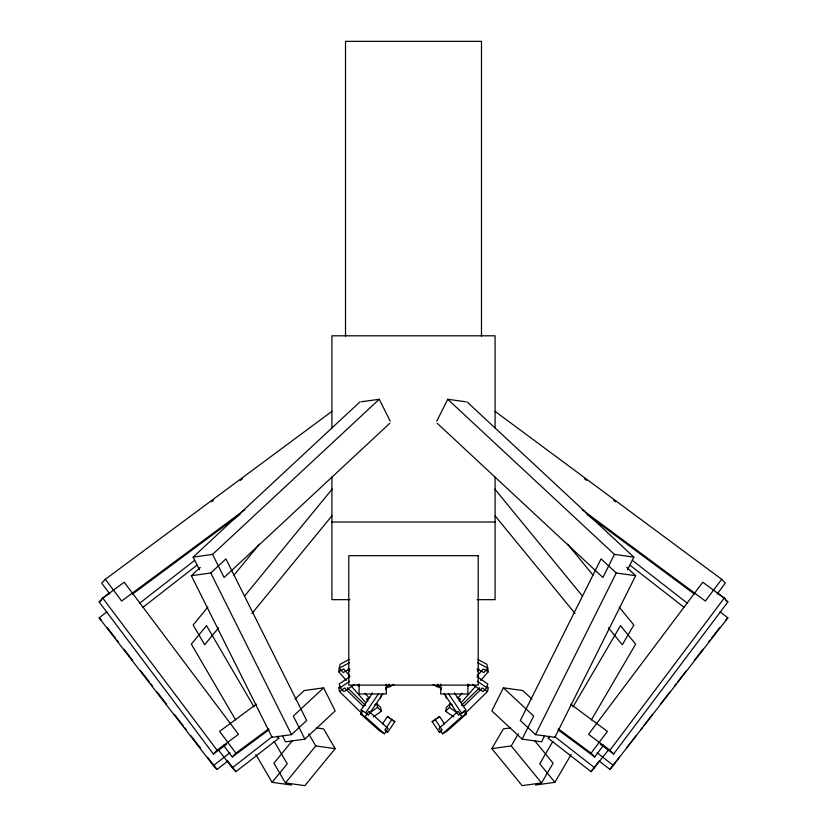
<?xml version="1.0" encoding="UTF-8"?>
<svg xmlns="http://www.w3.org/2000/svg" width="827" height="827" viewBox="0 0 827 827"><rect width="100%" height="100%" fill="white"/><g stroke="black" fill="none" stroke-linecap="round" stroke-linejoin="round"><path stroke-width="1.24" d="M349.883 668.971L343.143 672.568L339.256 668.133L340.124 664.288L349.108 659.481M346.306 680.456L338.656 671.71L339.515 667.875M380.565 698.184L381.216 695.3M453.734 716.906L445.567 711.22L446.435 707.374L450.322 703.56L452.359 704.986M445.567 711.22L449.454 707.405L450.322 703.56M472.393 684.27L482.989 691.641L486.876 687.837L487.744 683.991L477.138 676.62M464.815 713.753L487.485 691.517L488.343 687.671L486.307 686.255M433.079 684.456L436.77 686.627L437.876 684.311M436.78 421.201L447.738 399.265L465.942 401.808M531.968 699.094L522.778 690.545L503.374 687.826L491.838 710.92L522.137 739.131L541.551 741.84L544.435 736.071M522.137 739.131L533.673 716.037L503.374 687.826M627.497 569.803L633.844 557.098L614.43 554.39L602.893 577.484L437.152 423.238M535.482 734.634L616.239 572.987L635.653 575.695L554.896 737.343L535.482 734.634L520.328 720.534L601.084 558.887L616.239 572.987M534.749 740.796L553.087 763.197L541.551 782.931L522.137 785.65L491.838 748.642L503.374 728.897L510.652 727.884M491.838 748.642L511.241 745.923L518.291 733.859M552.767 741.53L539.742 763.807L554.896 782.321L571.178 754.462M572.956 706.982L620.498 625.636L635.653 644.14L591.367 719.914M362.867 711.665L361.037 710.031L372.584 692.933M384.452 733.776L365.234 716.647L368.842 711.303L388.059 728.432L384.452 733.776L379.831 731.068L360.603 713.928L362.774 710.724M382.839 693.822L368.408 715.2L365.658 712.75L378.652 693.512M385.723 689.553L389.331 684.208M382.425 723.966L387.481 716.482L394.851 721.651L387.636 732.329L385.785 731.244M392.101 719.201L384.886 729.89L387.636 732.329M603.607 745.117L594.706 756.974L591.078 753.128L607.4 731.399L570.64 704.159M495.104 411.381L721.671 579.293L705.348 601.022L582.239 509.783M717.143 594.003L725.3 583.138L721.671 579.293M609.964 750.213L724.235 598.097L702.795 582.208L588.514 734.314L609.964 750.213L613.593 754.048L727.863 601.942L724.235 598.097M608.703 749.717L591.078 771.653L548.187 738.222L549.748 736.206M591.078 771.653L599.627 760.592M599.244 761.098L609.964 769.451L619.423 757.232M626.515 748.063L635.963 735.834M640.698 729.724L642.269 727.688M643.851 725.651L652.513 714.445M660.401 704.253L669.86 692.034M674.584 685.914L676.166 683.877M677.737 681.841L686.41 670.635M694.287 660.453L702.96 649.247M708.47 642.114L710.052 640.077M711.623 638.041L719.511 627.848M609.964 769.451L727.863 617.893L720.069 611.815M207.866 607.059L193.156 625.016L204.693 644.76L218.586 627.796M234.01 575.127L259.347 544.187M244.73 595.864L332.165 489.088M251.884 613.541L331.958 515.759M292.251 740.796L273.913 763.197L285.449 782.931L304.863 785.65L335.162 748.642L323.626 728.897L316.348 727.884M255.822 754.462L272.104 782.321L287.258 763.807L274.233 741.53M285.449 782.931L315.759 745.923L335.162 748.642M477.282 670.966L478.978 669.022M457.734 698.112L461.983 693.264M467.937 686.462L469.643 684.518M477.293 675.783L483.247 668.981L488.343 671.71L480.694 680.456M458.975 700.976L460.536 699.197L457.124 697.378M477.892 659.481L486.876 664.288L487.744 668.133L483.857 672.568L477.117 668.971M461.146 702.785L475.597 686.276M331.896 411.381L105.329 579.293L101.7 583.138L109.857 594.003M99.137 601.942L102.765 598.097L124.205 582.208L238.486 734.314L217.036 750.213L213.407 754.048L99.137 601.942L101.173 600.433M223.393 745.117L232.294 756.974L235.922 753.128L268.599 728.907M548.187 738.222L549.645 736.681M725.682 620.198L727.863 617.893M461.476 705.462L479.619 687.682M463.337 706.64L482.379 687.961L487.485 691.517M199.503 569.803L193.156 557.098L359.848 401.984M193.156 557.098L212.57 554.39L379.262 399.265L390.22 421.201M191.347 575.695L210.761 572.987L225.916 558.887L306.672 720.534L291.517 734.634L272.104 737.343L191.347 575.695L200.268 567.405M389.848 423.238L224.107 577.484L212.57 554.39M295.032 699.094L304.222 690.545L323.626 687.826L335.162 710.92L304.863 739.131L285.449 741.84L282.565 736.071M323.626 687.826L293.327 716.037L304.863 739.131M441.215 731.244L439.364 732.329L432.149 721.651L439.519 716.482L444.575 723.966M437.69 718.115L439.519 716.482M439.364 732.329L442.114 729.89L434.899 719.201M454.416 692.933L465.963 710.031L458.592 715.2L444.161 693.822M463.213 712.481L465.963 710.031M461.766 716.647L458.158 711.303L438.941 728.432L442.548 733.776L461.766 716.647L466.397 713.928L464.226 710.724M466.397 713.928L447.169 731.068L442.548 733.776M101.7 598.986L109.826 592.649M227.756 761.098L217.036 769.451L213.407 765.616L99.137 617.893L106.931 611.815M139.37 603.441L194.273 560.644M142.999 607.287L196.888 565.286M213.407 765.616L229.978 752.694M218.297 749.717L232.294 767.807L272.186 736.712M232.294 767.807L235.922 771.653L278.813 738.222L277.252 736.206M211.361 501.865L213.428 500.325M240.326 480.394L242.394 478.864M244.761 509.783L121.652 601.022L105.329 579.293M132.506 594.127L240.099 514.394M256.36 704.159L219.6 731.399L235.922 753.128M213.407 754.048L226.681 744.217M232.294 756.974L269.054 729.724M349.862 676.62L339.256 683.991L340.124 687.837L344.011 691.641L354.607 684.27M340.693 686.255L338.656 687.671L339.515 691.517L362.185 713.753M340.124 687.837L349.666 681.2M339.515 691.517L344.621 687.961L363.663 706.64M374.641 704.986L376.678 703.56L380.565 707.374L381.433 711.22L373.266 716.906M370.393 712.378L377.546 707.405L376.678 703.56M385.413 687.878L390.23 686.627L393.921 684.456M432.149 721.651L435.85 719.469M460.443 714.114L462.293 713.029M339.256 668.133L349.366 662.727M338.656 671.71L343.753 668.981L349.707 675.783M369.876 697.378L366.464 699.197L368.025 700.976M361.058 401.808L379.262 399.265M535.482 785.03L554.896 782.321M331.916 522.013L495.084 522.013M349.904 599.668L331.916 599.668L331.916 477.065M477.096 599.668L495.084 599.668L495.084 477.065M272.104 782.321L291.517 785.03M436.77 686.627L441.587 687.878M477.634 662.727L487.744 668.133M391.15 719.469L394.851 721.651M361.037 710.031L365.658 712.75M360.603 713.928L365.234 716.647M477.334 681.2L486.876 687.837M449.454 707.405L456.607 712.378M584.606 478.864L586.674 480.394M613.572 500.325L615.639 501.865M725.827 600.433L727.863 601.942M586.901 514.394L694.494 594.127M600.319 744.217L613.593 754.048M558.401 728.907L591.078 753.128M557.946 729.724L594.706 756.974M717.174 592.649L725.3 598.986M632.727 560.644L687.63 603.441M630.112 565.286L684.001 607.287M597.022 752.694L613.593 765.616M554.814 736.712L594.706 767.807M387.481 716.482L389.31 718.115M467.152 401.984L633.844 557.098M447.738 399.265L614.43 554.39M626.732 567.405L635.653 575.695M377.546 707.405L381.433 711.22M347.381 687.682L365.524 705.462M277.355 736.681L278.813 738.222M99.137 617.893L101.318 620.198M348.022 669.022L349.718 670.966M357.357 684.518L359.063 686.462M365.017 693.264L369.266 698.112M351.403 686.276L365.854 702.785M567.653 544.187L592.99 575.127M619.134 607.059L633.844 625.016L622.307 644.76L608.414 627.796M494.835 489.088L582.27 595.864M495.042 515.759L575.116 613.541M511.241 745.923L541.551 782.931M227.373 760.592L235.922 771.653M107.489 627.848L115.377 638.041M116.948 640.077L118.53 642.114M124.04 649.247L132.713 660.453M140.59 670.635L149.263 681.841M150.834 683.877L152.416 685.914M157.14 692.034L166.599 704.253M174.487 714.445L183.149 725.651M184.731 727.688L186.302 729.724M191.037 735.834L200.485 748.063M207.577 757.232L217.036 769.451M102.765 598.097L217.036 750.213M448.348 693.512L461.342 712.75M437.669 684.208L441.277 689.553M308.709 733.859L315.759 745.923M254.044 706.982L206.502 625.636L191.347 644.14L235.633 719.914M210.761 572.987L291.517 734.634M389.124 684.311L390.23 686.627M487.485 667.875L488.343 671.71M445.784 695.3L446.435 698.184M495.084 428.272L495.084 335.803L331.916 335.803L331.916 428.272M481.479 336.207L481.479 41.35L345.521 41.35L345.521 336.207M467.886 684.105L467.886 693.998L440.698 693.998L440.698 684.105M386.302 684.105L386.302 693.998L359.114 693.998L359.114 684.105M478.213 555.672L348.787 555.672L348.787 685.107L478.213 685.107L478.213 555.672"/></g></svg>
